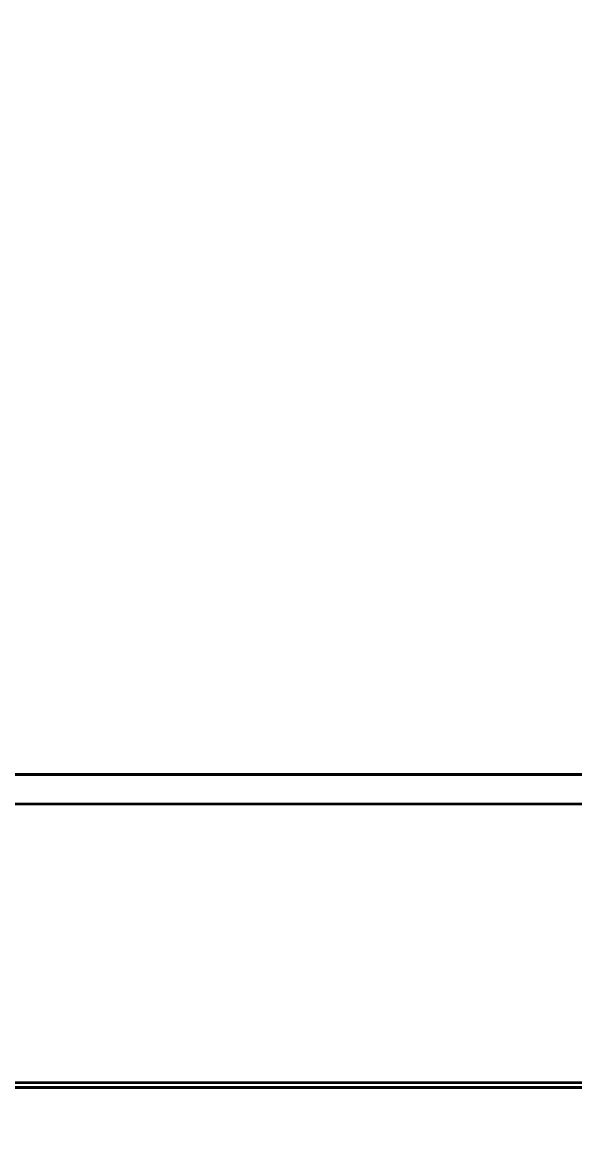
# Model space of a CAD drawing. Header units: millimetres. Extents: x -180 to 3623, y 0 to 2194.
# Drawn here: x 107.71 to 116.55, y 1254.23 to 1271.95 of the extents above; entities that cross this region are included whole.
import ezdxf

# ---------------------------------------------------------------- set-up
doc = ezdxf.new("R2010")
doc.units = ezdxf.units.MM
doc.styles.get("Standard").update_dxf_attribs({"font": 'arial.ttf'})
doc.dimstyles.new('CGJ', dxfattribs={"dimscale": 13, "dimtxt": 2.25, "dimasz": 2.25, "dimexe": 1, "dimexo": 1.25, "dimgap": 1.15, "dimtad": 1, "dimtoh": 1, "dimdec": 1, "dimdsep": 46, "dimtxsty": 'Standard', "dimcen": 0, "dimclrd": 2, "dimclre": 2, "dimclrt": 2, "dimadec": 0, "dimazin": 0, "dimtfac": 1, "dimtdec": 1, "dimtmove": 0, "dimatfit": 0, "dimfxl": 1, "dimtolj": 1, "dimtzin": 0, "dimlwe": -1, "dimarcsym": 2})

# ---------------------------------------------------------------- blocks, each defined once
blk = doc.blocks.new('Drawing View3')
at = {"color": 7, "linetype": 'Continuous', "lineweight": 35}
for p, q in [((21.086, -0.427), (-15.086, -0.427)), ((-15.086, -0.427), (21.086, -0.427)), ((21.086, -0.427), (-15.086, -0.427)), ((21.086, -0.427), (-15.086, -0.427)), ((43, -0.897), (-37, -0.897)), ((43, -0.897), (-37, -0.897)), ((43, -5.353), (-37, -5.353)), ((43, -5.353), (-37, -5.353)), ((18.016, -5.427), (-18.5, -5.427)), ((18.016, -5.427), (-18.5, -5.427)), ((21.086, -5.427), (-15.086, -5.427)), ((-15.086, -5.427), (21.086, -5.427)), ((21.086, -5.427), (-15.086, -5.427)), ((21.086, -5.427), (-15.086, -5.427)), ((-12.016, -5.427), (24.5, -5.427)), ((-12.016, -5.427), (24.5, -5.427))]:
    blk.add_line(p, q, dxfattribs=at)
blk = doc.blocks.new('*D56')
at = {"color": 2, "transparency": 16777216}
for p, q in [((-17.587, 1875.925), (-143.5, 1875.925)), ((102.146, 1242.925), (-143.5, 1242.925))]:
    blk.add_line(p, q, dxfattribs=at)
at = {"color": 2, "lineweight": -2, "transparency": 16777216}
blk.add_line((-130.5, 1272.175), (-130.5, 1846.675), dxfattribs=at)
at = {"color": 2, "transparency": 16777216}
for points in [[(-135.375, 1846.675), (-125.625, 1846.675), (-130.5, 1875.925)], [(-135.375, 1272.175), (-125.625, 1272.175), (-130.5, 1242.925)]]:
    blk.add_solid(points, dxfattribs=at)
at = {"layer": 'Defpoints', "color": 0, "transparency": 16777216}
for p in [(-130.5, 1875.925), (-1.337, 1875.925), (118.396, 1242.925)]:
    blk.add_point(p, dxfattribs=at)
at = {"color": 2, "transparency": 16777216, "insert": (-160.384, 1559.425), "char_height": 29.25, "attachment_point": 5, "rotation": 90}
blk.add_mtext('\\A1;750', dxfattribs=at)

msp = doc.modelspace()

# ---------------------------------------------------------------- block references
at = {"color": 7, "linetype": 'Continuous', "lineweight": 35}
msp.add_blockref('Drawing View3', (117.163, 1260.353), dxfattribs=at)

# ---------------------------------------------------------------- dimensions: what is measured, and where the dimension line sits
dim = msp.add_linear_dim(base=(-130.5, 1875.925), p1=(118.396, 1242.925), p2=(-1.337, 1875.925), angle=90, text='750', dimstyle='CGJ')
dim.commit()
dim.dimension.update_dxf_attribs({"geometry": '*D56', "text_midpoint": (-160.384, 1559.425)})

doc.saveas('drawing.dxf')
